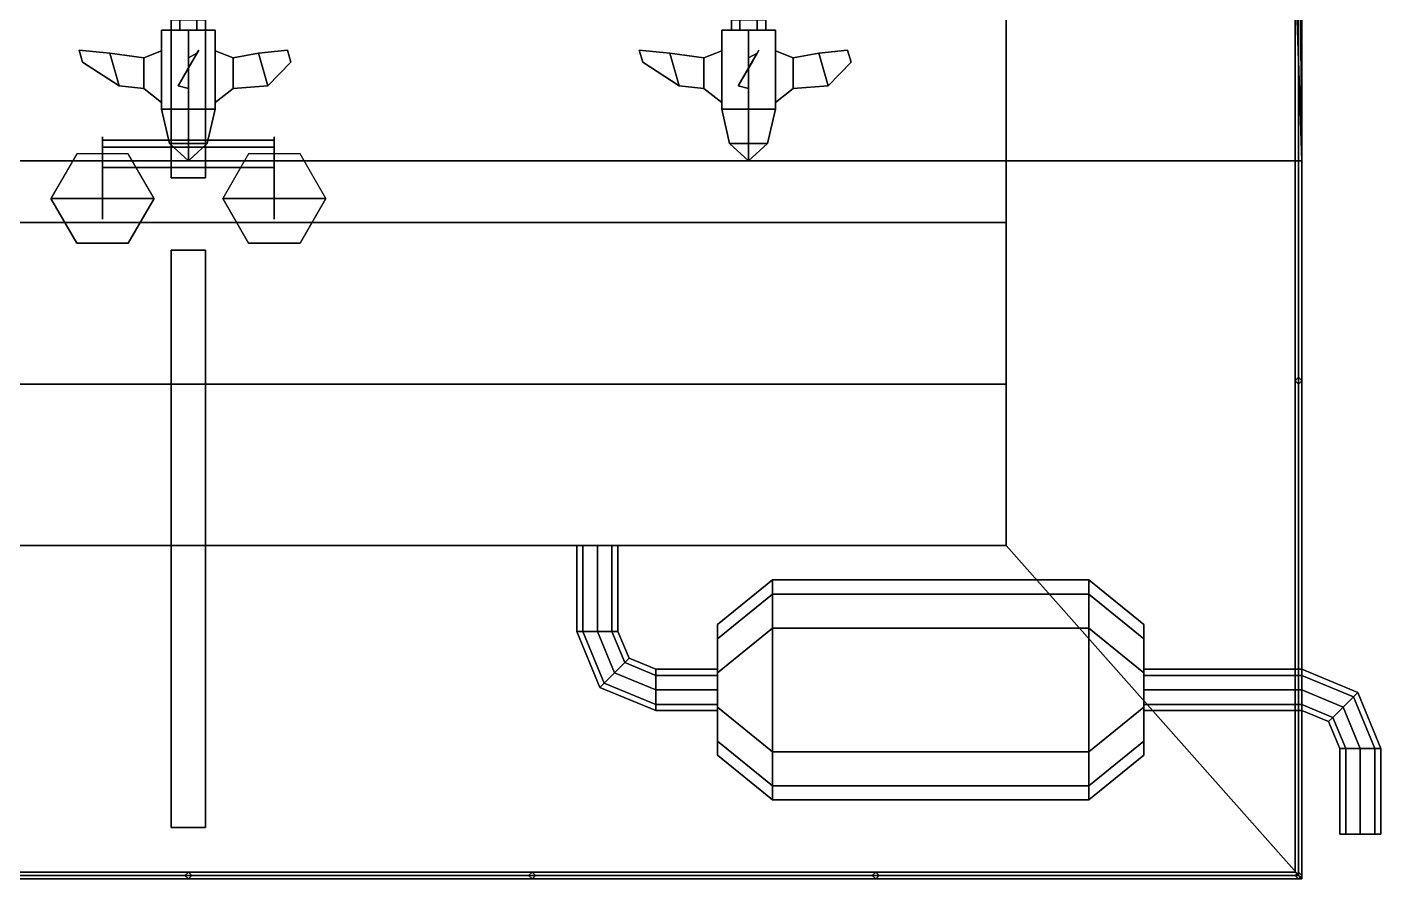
# Model space of a CAD drawing. Header units: millimetres. Extents: x -3.5 to 3.5, y -23.5 to 25.1.
# Drawn here: x -0.469 to 3.47, y -23.47 to -20.991 of the extents above; entities that cross this region are included whole.
import ezdxf

# ---------------------------------------------------------------- set-up
doc = ezdxf.new("R2010")
doc.units = ezdxf.units.MM
for name, color, linetype in [('prop', 1, 'Continuous'), ('railings', 6, 'Continuous'), ('superstructure', 3, 'Continuous'), ('turret', 2, 'Continuous')]:
    doc.layers.add(name, color=color, linetype=linetype)

msp = doc.modelspace()

# ---------------------------------------------------------------- linework, layer by layer
for points in [[(3.24, -23.47, 1.46), (3.24, 21.45, 1.46), (2.38, -9.68, 1.46), (2.38, -22.5, 1.46)], [(3.24, 21.45, 1.46), (3.24, -23.47, 1.46), (3.24, -23.47), (3.24, 20.5995)], [(3.24, 20.5995), (3.24, -21.38, -0.39), (3.24, -16.49, -1.19), (3.24, 12.85, -1.19)], [(3.24, -23.47), (3.24, -23.47), (3.24, -21.38, -0.39), (3.24, 20.5995)], [(3.24, -21.38, -0.39), (3.24, -21.38, -0.39), (3.24, -17.76, -1.07), (3.24, -16.49, -1.19)], [(3.12, -17.76, -1.19), (3.24, -21.38, -0.39), (-3.24, -21.38, -0.39), (-3.12, -17.76, -1.19)], [(3.21, -17.76, -1.16), (3.24, -21.38, -0.39), (3.24, -21.38, -0.39), (3.12, -17.76, -1.19)], [(3.24, -17.76, -1.07), (3.24, -21.38, -0.39), (3.24, -21.38, -0.39), (3.21, -17.76, -1.16)], [(3.24, -21.38, -0.39), (3.24, -23.47, -0.32), (-3.24, -23.47, -0.32), (-3.24, -21.38, -0.39)], [(3.24, -23.47), (3.24, -23.47), (3.24, -23.47, -0.32), (3.24, -21.38, -0.39)], [(-0.05, -21.64, -1.46), (-0.05, -23.32, -1.46), (-0.05, -23.32, -0.32), (-0.05, -21.64, -0.38)], [(0.05, -21.64, -1.46), (0.05, -23.32, -1.46), (-0.05, -23.32, -1.46), (-0.05, -21.64, -1.46)], [(0.05, -21.64, -0.38), (0.05, -21.64, -1.46), (-0.05, -21.64, -1.46), (-0.05, -21.64, -0.38)], [(0.05, -23.32, -0.32), (0.05, -23.32, -1.46), (0.05, -21.64, -1.46), (0.05, -21.64, -0.38)], [(-2.38, -22.5, 1.46), (-3.24, -23.47, 1.46), (3.24, -23.47, 1.46), (2.38, -22.5, 1.46)], [(1.13, -22.5, 1.6), (1.1476, -22.5, 1.5576), (1.1476, -22.75, 1.5576), (1.13, -22.75, 1.6)], [(1.1476, -22.5, 1.6424), (1.13, -22.5, 1.6), (1.13, -22.75, 1.6), (1.1476, -22.75, 1.6424)], [(1.1476, -22.5, 1.5576), (1.19, -22.5, 1.54), (1.19, -22.75, 1.54), (1.1476, -22.75, 1.5576)], [(1.19, -22.5, 1.66), (1.1476, -22.5, 1.6424), (1.1476, -22.75, 1.6424), (1.19, -22.75, 1.66)], [(1.19, -22.5, 1.54), (1.2324, -22.5, 1.5576), (1.2324, -22.75, 1.5576), (1.19, -22.75, 1.54)], [(1.2324, -22.5, 1.6424), (1.19, -22.5, 1.66), (1.19, -22.75, 1.66), (1.2324, -22.75, 1.6424)], [(1.2324, -22.5, 1.5576), (1.25, -22.5, 1.6), (1.25, -22.75, 1.6), (1.2324, -22.75, 1.5576)], [(1.25, -22.5, 1.6), (1.2324, -22.5, 1.6424), (1.2324, -22.75, 1.6424), (1.25, -22.75, 1.6)], [(1.7, -22.641, 1.699), (1.7, -22.6, 1.6), (1.54, -22.73, 1.6), (1.54, -22.771, 1.699)], [(1.7, -22.6, 1.6), (1.7, -22.641, 1.501), (1.54, -22.771, 1.501), (1.54, -22.73, 1.6)], [(1.7, -22.6, 1.6), (1.7, -22.641, 1.699), (2.62, -22.641, 1.699), (2.62, -22.6, 1.6)], [(1.7, -22.641, 1.501), (1.7, -22.6, 1.6), (2.62, -22.6, 1.6), (2.62, -22.641, 1.501)], [(2.62, -22.6, 1.6), (2.62, -22.641, 1.699), (2.78, -22.771, 1.699), (2.78, -22.73, 1.6)], [(2.62, -22.641, 1.501), (2.62, -22.6, 1.6), (2.78, -22.73, 1.6), (2.78, -22.771, 1.501)], [(1.7, -22.641, 1.501), (1.7, -22.74, 1.46), (1.54, -22.87, 1.46), (1.54, -22.771, 1.501)], [(1.7, -22.74, 1.74), (1.7, -22.641, 1.699), (1.54, -22.771, 1.699), (1.54, -22.87, 1.74)], [(1.7, -22.74, 1.46), (1.7, -22.641, 1.501), (2.62, -22.641, 1.501), (2.62, -22.74, 1.46)], [(1.7, -22.641, 1.699), (1.7, -22.74, 1.74), (2.62, -22.74, 1.74), (2.62, -22.641, 1.699)], [(2.62, -22.74, 1.46), (2.62, -22.641, 1.501), (2.78, -22.771, 1.501), (2.78, -22.87, 1.46)], [(2.62, -22.641, 1.699), (2.62, -22.74, 1.74), (2.78, -22.87, 1.74), (2.78, -22.771, 1.699)], [(1.54, -22.771, 1.699), (1.54, -22.73, 1.6), (1.54, -22.86, 1.6), (1.54, -22.8776, 1.6424)], [(1.54, -22.73, 1.6), (1.54, -22.771, 1.501), (1.54, -22.8776, 1.5576), (1.54, -22.86, 1.6)], [(2.78, -22.73, 1.6), (2.78, -22.771, 1.699), (2.78, -22.8776, 1.6424), (2.78, -22.86, 1.6)], [(2.78, -22.771, 1.501), (2.78, -22.73, 1.6), (2.78, -22.86, 1.6), (2.78, -22.8776, 1.5576)], [(1.1476, -22.75, 1.6424), (1.13, -22.75, 1.6), (1.1974, -22.9126, 1.6), (1.2098, -22.9002, 1.6424)], [(1.13, -22.75, 1.6), (1.1476, -22.75, 1.5576), (1.2098, -22.9002, 1.5576), (1.1974, -22.9126, 1.6)], [(1.19, -22.75, 1.66), (1.1476, -22.75, 1.6424), (1.2098, -22.9002, 1.6424), (1.2398, -22.8702, 1.66)], [(1.1476, -22.75, 1.5576), (1.19, -22.75, 1.54), (1.2398, -22.8702, 1.54), (1.2098, -22.9002, 1.5576)], [(1.2324, -22.75, 1.6424), (1.19, -22.75, 1.66), (1.2398, -22.8702, 1.66), (1.2698, -22.8402, 1.6424)], [(1.19, -22.75, 1.54), (1.2324, -22.75, 1.5576), (1.2698, -22.8402, 1.5576), (1.2398, -22.8702, 1.54)], [(1.25, -22.75, 1.6), (1.2324, -22.75, 1.6424), (1.2698, -22.8402, 1.6424), (1.2822, -22.8278, 1.6)], [(1.2324, -22.75, 1.5576), (1.25, -22.75, 1.6), (1.2822, -22.8278, 1.6), (1.2698, -22.8402, 1.5576)], [(1.7, -22.74, 1.46), (1.7, -23.1, 1.46), (1.54, -22.97, 1.46), (1.54, -22.87, 1.46)], [(1.7, -23.1, 1.74), (1.7, -22.74, 1.74), (1.54, -22.87, 1.74), (1.54, -22.97, 1.74)], [(1.7, -23.1, 1.46), (1.7, -22.74, 1.46), (2.62, -22.74, 1.46), (2.62, -23.1, 1.46)], [(1.7, -22.74, 1.74), (1.7, -23.1, 1.74), (2.62, -23.1, 1.74), (2.62, -22.74, 1.74)], [(2.62, -23.1, 1.46), (2.62, -22.74, 1.46), (2.78, -22.87, 1.46), (2.78, -22.97, 1.46)], [(2.62, -22.74, 1.74), (2.62, -23.1, 1.74), (2.78, -22.97, 1.74), (2.78, -22.87, 1.74)], [(1.54, -22.771, 1.501), (1.54, -22.87, 1.46), (1.54, -22.92, 1.54), (1.54, -22.8776, 1.5576)], [(1.54, -22.87, 1.74), (1.54, -22.771, 1.699), (1.54, -22.8776, 1.6424), (1.54, -22.92, 1.66)], [(2.78, -22.87, 1.46), (2.78, -22.771, 1.501), (2.78, -22.8776, 1.5576), (2.78, -22.92, 1.54)], [(2.78, -22.771, 1.699), (2.78, -22.87, 1.74), (2.78, -22.92, 1.66), (2.78, -22.8776, 1.6424)], [(1.2698, -22.8402, 1.6424), (1.2398, -22.8702, 1.66), (1.36, -22.92, 1.66), (1.36, -22.8776, 1.6424)], [(1.2398, -22.8702, 1.54), (1.2698, -22.8402, 1.5576), (1.36, -22.8776, 1.5576), (1.36, -22.92, 1.54)], [(1.2822, -22.8278, 1.6), (1.2698, -22.8402, 1.6424), (1.36, -22.8776, 1.6424), (1.36, -22.86, 1.6)], [(1.2698, -22.8402, 1.5576), (1.2822, -22.8278, 1.6), (1.36, -22.86, 1.6), (1.36, -22.8776, 1.5576)], [(1.2398, -22.8702, 1.66), (1.2098, -22.9002, 1.6424), (1.36, -22.9624, 1.6424), (1.36, -22.92, 1.66)], [(1.2098, -22.9002, 1.5576), (1.2398, -22.8702, 1.54), (1.36, -22.92, 1.54), (1.36, -22.9624, 1.5576)], [(1.36, -22.8776, 1.5576), (1.36, -22.86, 1.6), (1.54, -22.86, 1.6), (1.54, -22.8776, 1.5576)], [(1.36, -22.86, 1.6), (1.36, -22.8776, 1.6424), (1.54, -22.8776, 1.6424), (1.54, -22.86, 1.6)], [(1.36, -22.92, 1.54), (1.36, -22.8776, 1.5576), (1.54, -22.8776, 1.5576), (1.54, -22.92, 1.54)], [(1.36, -22.8776, 1.6424), (1.36, -22.92, 1.66), (1.54, -22.92, 1.66), (1.54, -22.8776, 1.6424)], [(1.54, -22.87, 1.46), (1.54, -22.97, 1.46), (1.54, -22.92, 1.54)], [(1.54, -22.97, 1.74), (1.54, -22.87, 1.74), (1.54, -22.92, 1.66)], [(3.24, -22.86, 1.6), (3.24, -22.8776, 1.5576), (2.78, -22.8776, 1.5576), (2.78, -22.86, 1.6)], [(3.24, -22.8776, 1.6424), (3.24, -22.86, 1.6), (2.78, -22.86, 1.6), (2.78, -22.8776, 1.6424)], [(2.78, -22.97, 1.46), (2.78, -22.87, 1.46), (2.78, -22.92, 1.54)], [(2.78, -22.87, 1.74), (2.78, -22.97, 1.74), (2.78, -22.92, 1.66)], [(3.24, -22.8776, 1.5576), (3.24, -22.92, 1.54), (2.78, -22.92, 1.54), (2.78, -22.8776, 1.5576)], [(3.24, -22.92, 1.66), (3.24, -22.8776, 1.6424), (2.78, -22.8776, 1.6424), (2.78, -22.92, 1.66)], [(3.3902, -22.9398, 1.6424), (3.4026, -22.9274, 1.6), (3.24, -22.86, 1.6), (3.24, -22.8776, 1.6424)], [(3.4026, -22.9274, 1.6), (3.3902, -22.9398, 1.5576), (3.24, -22.8776, 1.5576), (3.24, -22.86, 1.6)], [(3.3602, -22.9698, 1.66), (3.3902, -22.9398, 1.6424), (3.24, -22.8776, 1.6424), (3.24, -22.92, 1.66)], [(3.3902, -22.9398, 1.5576), (3.3602, -22.9698, 1.54), (3.24, -22.92, 1.54), (3.24, -22.8776, 1.5576)], [(1.2098, -22.9002, 1.6424), (1.1974, -22.9126, 1.6), (1.36, -22.98, 1.6), (1.36, -22.9624, 1.6424)], [(1.1974, -22.9126, 1.6), (1.2098, -22.9002, 1.5576), (1.36, -22.9624, 1.5576), (1.36, -22.98, 1.6)], [(1.36, -22.9624, 1.5576), (1.36, -22.92, 1.54), (1.54, -22.92, 1.54), (1.54, -22.9624, 1.5576)], [(1.36, -22.92, 1.66), (1.36, -22.9624, 1.6424), (1.54, -22.9624, 1.6424), (1.54, -22.92, 1.66)], [(1.54, -22.97, 1.46), (1.54, -23.069, 1.501), (1.54, -22.9624, 1.5576), (1.54, -22.92, 1.54)], [(1.54, -23.069, 1.699), (1.54, -22.97, 1.74), (1.54, -22.92, 1.66), (1.54, -22.9624, 1.6424)], [(2.78, -23.069, 1.501), (2.78, -22.97, 1.46), (2.78, -22.92, 1.54), (2.78, -22.9624, 1.5576)], [(2.78, -22.97, 1.74), (2.78, -23.069, 1.699), (2.78, -22.9624, 1.6424), (2.78, -22.92, 1.66)], [(3.24, -22.92, 1.54), (3.24, -22.9624, 1.5576), (2.78, -22.9624, 1.5576), (2.78, -22.92, 1.54)], [(3.24, -22.9624, 1.6424), (3.24, -22.92, 1.66), (2.78, -22.92, 1.66), (2.78, -22.9624, 1.6424)], [(3.3302, -22.9998, 1.6424), (3.3602, -22.9698, 1.66), (3.24, -22.92, 1.66), (3.24, -22.9624, 1.6424)], [(3.3602, -22.9698, 1.54), (3.3302, -22.9998, 1.5576), (3.24, -22.9624, 1.5576), (3.24, -22.92, 1.54)], [(1.36, -22.9624, 1.6424), (1.36, -22.98, 1.6), (1.54, -22.98, 1.6), (1.54, -22.9624, 1.6424)], [(1.36, -22.98, 1.6), (1.36, -22.9624, 1.5576), (1.54, -22.9624, 1.5576), (1.54, -22.98, 1.6)], [(1.54, -23.11, 1.6), (1.54, -23.069, 1.699), (1.54, -22.9624, 1.6424), (1.54, -22.98, 1.6)], [(1.54, -23.069, 1.501), (1.54, -23.11, 1.6), (1.54, -22.98, 1.6), (1.54, -22.9624, 1.5576)], [(2.78, -23.069, 1.699), (2.78, -23.11, 1.6), (2.78, -22.98, 1.6), (2.78, -22.9624, 1.6424)], [(2.78, -23.11, 1.6), (2.78, -23.069, 1.501), (2.78, -22.9624, 1.5576), (2.78, -22.98, 1.6)], [(3.24, -22.98, 1.6), (3.24, -22.9624, 1.6424), (2.78, -22.9624, 1.6424), (2.78, -22.98, 1.6)], [(3.24, -22.9624, 1.5576), (3.24, -22.98, 1.6), (2.78, -22.98, 1.6), (2.78, -22.9624, 1.5576)], [(3.3178, -23.0122, 1.6), (3.3302, -22.9998, 1.6424), (3.24, -22.9624, 1.6424), (3.24, -22.98, 1.6)], [(3.3302, -22.9998, 1.5576), (3.3178, -23.0122, 1.6), (3.24, -22.98, 1.6), (3.24, -22.9624, 1.5576)], [(3.41, -23.09, 1.66), (3.4524, -23.09, 1.6424), (3.3902, -22.9398, 1.6424), (3.3602, -22.9698, 1.66)], [(3.4524, -23.09, 1.5576), (3.41, -23.09, 1.54), (3.3602, -22.9698, 1.54), (3.3902, -22.9398, 1.5576)], [(3.4524, -23.09, 1.6424), (3.47, -23.09, 1.6), (3.4026, -22.9274, 1.6), (3.3902, -22.9398, 1.6424)], [(3.47, -23.09, 1.6), (3.4524, -23.09, 1.5576), (3.3902, -22.9398, 1.5576), (3.4026, -22.9274, 1.6)], [(1.7, -23.1, 1.46), (1.7, -23.199, 1.501), (1.54, -23.069, 1.501), (1.54, -22.97, 1.46)], [(1.7, -23.199, 1.699), (1.7, -23.1, 1.74), (1.54, -22.97, 1.74), (1.54, -23.069, 1.699)], [(2.62, -23.199, 1.501), (2.62, -23.1, 1.46), (2.78, -22.97, 1.46), (2.78, -23.069, 1.501)], [(2.62, -23.1, 1.74), (2.62, -23.199, 1.699), (2.78, -23.069, 1.699), (2.78, -22.97, 1.74)], [(3.35, -23.09, 1.6), (3.3676, -23.09, 1.6424), (3.3302, -22.9998, 1.6424), (3.3178, -23.0122, 1.6)], [(3.3676, -23.09, 1.5576), (3.35, -23.09, 1.6), (3.3178, -23.0122, 1.6), (3.3302, -22.9998, 1.5576)], [(3.3676, -23.09, 1.6424), (3.41, -23.09, 1.66), (3.3602, -22.9698, 1.66), (3.3302, -22.9998, 1.6424)], [(3.41, -23.09, 1.54), (3.3676, -23.09, 1.5576), (3.3302, -22.9998, 1.5576), (3.3602, -22.9698, 1.54)], [(1.7, -23.24, 1.6), (1.7, -23.199, 1.699), (1.54, -23.069, 1.699), (1.54, -23.11, 1.6)], [(1.7, -23.199, 1.501), (1.7, -23.24, 1.6), (1.54, -23.11, 1.6), (1.54, -23.069, 1.501)], [(2.62, -23.199, 1.699), (2.62, -23.24, 1.6), (2.78, -23.11, 1.6), (2.78, -23.069, 1.699)], [(2.62, -23.24, 1.6), (2.62, -23.199, 1.501), (2.78, -23.069, 1.501), (2.78, -23.11, 1.6)], [(1.7, -23.199, 1.501), (1.7, -23.1, 1.46), (2.62, -23.1, 1.46), (2.62, -23.199, 1.501)], [(1.7, -23.1, 1.74), (1.7, -23.199, 1.699), (2.62, -23.199, 1.699), (2.62, -23.1, 1.74)], [(3.3676, -23.34, 1.5576), (3.35, -23.34, 1.6), (3.35, -23.09, 1.6), (3.3676, -23.09, 1.5576)], [(3.35, -23.34, 1.6), (3.3676, -23.34, 1.6424), (3.3676, -23.09, 1.6424), (3.35, -23.09, 1.6)], [(3.41, -23.34, 1.54), (3.3676, -23.34, 1.5576), (3.3676, -23.09, 1.5576), (3.41, -23.09, 1.54)], [(3.3676, -23.34, 1.6424), (3.41, -23.34, 1.66), (3.41, -23.09, 1.66), (3.3676, -23.09, 1.6424)], [(3.4524, -23.34, 1.5576), (3.41, -23.34, 1.54), (3.41, -23.09, 1.54), (3.4524, -23.09, 1.5576)], [(3.41, -23.34, 1.66), (3.4524, -23.34, 1.6424), (3.4524, -23.09, 1.6424), (3.41, -23.09, 1.66)], [(3.47, -23.34, 1.6), (3.4524, -23.34, 1.5576), (3.4524, -23.09, 1.5576), (3.47, -23.09, 1.6)], [(3.4524, -23.34, 1.6424), (3.47, -23.34, 1.6), (3.47, -23.09, 1.6), (3.4524, -23.09, 1.6424)], [(1.7, -23.199, 1.699), (1.7, -23.24, 1.6), (2.62, -23.24, 1.6), (2.62, -23.199, 1.699)], [(1.7, -23.24, 1.6), (1.7, -23.199, 1.501), (2.62, -23.199, 1.501), (2.62, -23.24, 1.6)], [(-0.05, -23.32, -0.32), (-0.05, -23.32, -1.46), (0.05, -23.32, -1.46), (0.05, -23.32, -0.32)], [(3.41, -23.34, 1.66), (3.3676, -23.34, 1.6424), (3.35, -23.34, 1.6), (3.4524, -23.34, 1.6424)], [(3.4524, -23.34, 1.6424), (3.35, -23.34, 1.6), (3.3676, -23.34, 1.5576), (3.47, -23.34, 1.6)], [(3.47, -23.34, 1.6), (3.3676, -23.34, 1.5576), (3.41, -23.34, 1.54), (3.4524, -23.34, 1.5576)], [(-3.24, -23.47), (3.24, -23.47), (3.24, -23.47, 1.46), (-3.24, -23.47, 1.46)], [(3.24, -23.47, -0.32), (3.24, -23.47), (-3.24, -23.47), (-3.24, -23.47, -0.32)]]:
    msp.add_3dface(points)
at = {"layer": 'prop'}
for points in [[(-0.05, -21, -1.18), (-0.025, -21, -1.1367), (-0.025, -20.97, -1.1367), (-0.05, -20.97, -1.18)], [(-0.025, -21, -1.2233), (-0.05, -21, -1.18), (-0.05, -20.97, -1.18), (-0.025, -20.97, -1.2233)], [(-0.025, -21, -1.1367), (0.025, -21, -1.1367), (0.025, -20.97, -1.1367), (-0.025, -20.97, -1.1367)], [(0.025, -21, -1.2233), (-0.025, -21, -1.2233), (-0.025, -20.97, -1.2233), (0.025, -20.97, -1.2233)], [(0.025, -21, -1.1367), (0.05, -21, -1.18), (0.05, -20.97, -1.18), (0.025, -20.97, -1.1367)], [(0.05, -21, -1.18), (0.025, -21, -1.2233), (0.025, -20.97, -1.2233), (0.05, -20.97, -1.18)], [(1.605, -21, -1.2233), (1.58, -21, -1.18), (1.58, -20.97, -1.18), (1.605, -20.97, -1.2233)], [(1.58, -21, -1.18), (1.605, -21, -1.1367), (1.605, -20.97, -1.1367), (1.58, -20.97, -1.18)], [(1.655, -21, -1.2233), (1.605, -21, -1.2233), (1.605, -20.97, -1.2233), (1.655, -20.97, -1.2233)], [(1.605, -21, -1.1367), (1.655, -21, -1.1367), (1.655, -20.97, -1.1367), (1.605, -20.97, -1.1367)], [(1.68, -21, -1.18), (1.655, -21, -1.2233), (1.655, -20.97, -1.2233), (1.68, -20.97, -1.18)], [(1.655, -21, -1.1367), (1.68, -21, -1.18), (1.68, -20.97, -1.18), (1.655, -20.97, -1.1367)], [(-0.0779, -21.23, -1.135), (0, -21.23, -1.09), (0, -21, -1.09), (-0.0779, -21, -1.135)], [(-0.0779, -21.23, -1.225), (-0.0779, -21.23, -1.135), (-0.0779, -21, -1.135), (-0.0779, -21, -1.225)], [(0, -21.23, -1.27), (-0.0779, -21.23, -1.225), (-0.0779, -21, -1.225), (0, -21, -1.27)], [(0.0779, -21.23, -1.225), (0, -21.23, -1.27), (0, -21, -1.27), (0.0779, -21, -1.225)], [(0, -21.23, -1.09), (0.0779, -21.23, -1.135), (0.0779, -21, -1.135), (0, -21, -1.09)], [(0.0779, -21.23, -1.135), (0.0779, -21.23, -1.225), (0.0779, -21, -1.225), (0.0779, -21, -1.135)], [(1.63, -21.23, -1.27), (1.5521, -21.23, -1.225), (1.5521, -21, -1.225), (1.63, -21, -1.27)], [(1.5521, -21.23, -1.135), (1.63, -21.23, -1.09), (1.63, -21, -1.09), (1.5521, -21, -1.135)], [(1.5521, -21.23, -1.225), (1.5521, -21.23, -1.135), (1.5521, -21, -1.135), (1.5521, -21, -1.225)], [(1.7079, -21.23, -1.225), (1.63, -21.23, -1.27), (1.63, -21, -1.27), (1.7079, -21, -1.225)], [(1.63, -21.23, -1.09), (1.7079, -21.23, -1.135), (1.7079, -21, -1.135), (1.63, -21, -1.09)], [(1.7079, -21.23, -1.135), (1.7079, -21.23, -1.225), (1.7079, -21, -1.225), (1.7079, -21, -1.135)], [(-0.2015, -21.162, -1.331), (-0.229, -21.0667, -1.2833), (-0.3181, -21.058, -1.329), (-0.3081, -21.0927, -1.3463)], [(-0.3081, -21.0927, -1.3463), (-0.3181, -21.058, -1.329), (-0.229, -21.0667, -1.2833), (-0.2015, -21.162, -1.331)], [(-0.2015, -21.162, -1.331), (-0.229, -21.0667, -1.2833), (-0.1299, -21.08, -1.255), (-0.1299, -21.17, -1.255)], [(-0.1299, -21.17, -1.255), (-0.1299, -21.08, -1.255), (-0.229, -21.0667, -1.2833), (-0.2015, -21.162, -1.331)], [(-0.0779, -21.21, -1.225), (-0.0779, -21.06, -1.225), (-0.1299, -21.08, -1.255), (-0.1299, -21.17, -1.255)], [(-0.1299, -21.17, -1.255), (-0.1299, -21.08, -1.255), (-0.0779, -21.06, -1.225), (-0.0779, -21.21, -1.225)], [(-0.03, -21.162, -0.93), (0.025, -21.0667, -0.93), (0.03, -21.058, -0.83), (0.01, -21.0927, -0.83)], [(0.01, -21.0927, -0.83), (0.03, -21.058, -0.83), (0.025, -21.0667, -0.93), (-0.03, -21.162, -0.93)], [(-0.03, -21.162, -0.93), (0.025, -21.0667, -0.93), (0, -21.08, -1.03), (0, -21.17, -1.03)], [(0, -21.17, -1.03), (0, -21.08, -1.03), (0.025, -21.0667, -0.93), (-0.03, -21.162, -0.93)], [(0, -21.21, -1.09), (0, -21.06, -1.09), (0, -21.08, -1.03), (0, -21.17, -1.03)], [(0, -21.17, -1.03), (0, -21.08, -1.03), (0, -21.06, -1.09), (0, -21.21, -1.09)], [(0.0779, -21.21, -1.225), (0.0779, -21.06, -1.225), (0.1299, -21.08, -1.255), (0.1299, -21.17, -1.255)], [(0.1299, -21.17, -1.255), (0.1299, -21.08, -1.255), (0.0779, -21.06, -1.225), (0.0779, -21.21, -1.225)], [(0.2315, -21.162, -1.279), (0.204, -21.0667, -1.3267), (0.1299, -21.08, -1.255), (0.1299, -21.17, -1.255)], [(0.1299, -21.17, -1.255), (0.1299, -21.08, -1.255), (0.204, -21.0667, -1.3267), (0.2315, -21.162, -1.279)], [(0.2315, -21.162, -1.279), (0.204, -21.0667, -1.3267), (0.2881, -21.058, -1.381), (0.2981, -21.0927, -1.3637)], [(0.2981, -21.0927, -1.3637), (0.2881, -21.058, -1.381), (0.204, -21.0667, -1.3267), (0.2315, -21.162, -1.279)], [(1.3219, -21.0927, -1.3463), (1.3119, -21.058, -1.329), (1.401, -21.0667, -1.2833), (1.4285, -21.162, -1.331)], [(1.4285, -21.162, -1.331), (1.401, -21.0667, -1.2833), (1.3119, -21.058, -1.329), (1.3219, -21.0927, -1.3463)], [(1.5001, -21.17, -1.255), (1.5001, -21.08, -1.255), (1.401, -21.0667, -1.2833), (1.4285, -21.162, -1.331)], [(1.4285, -21.162, -1.331), (1.401, -21.0667, -1.2833), (1.5001, -21.08, -1.255), (1.5001, -21.17, -1.255)], [(1.5001, -21.17, -1.255), (1.5001, -21.08, -1.255), (1.5521, -21.06, -1.225), (1.5521, -21.21, -1.225)], [(1.5521, -21.21, -1.225), (1.5521, -21.06, -1.225), (1.5001, -21.08, -1.255), (1.5001, -21.17, -1.255)], [(1.64, -21.0927, -0.83), (1.66, -21.058, -0.83), (1.655, -21.0667, -0.93), (1.6, -21.162, -0.93)], [(1.6, -21.162, -0.93), (1.655, -21.0667, -0.93), (1.66, -21.058, -0.83), (1.64, -21.0927, -0.83)], [(1.63, -21.17, -1.03), (1.63, -21.08, -1.03), (1.655, -21.0667, -0.93), (1.6, -21.162, -0.93)], [(1.6, -21.162, -0.93), (1.655, -21.0667, -0.93), (1.63, -21.08, -1.03), (1.63, -21.17, -1.03)], [(1.63, -21.17, -1.03), (1.63, -21.08, -1.03), (1.63, -21.06, -1.09), (1.63, -21.21, -1.09)], [(1.63, -21.21, -1.09), (1.63, -21.06, -1.09), (1.63, -21.08, -1.03), (1.63, -21.17, -1.03)], [(1.7599, -21.17, -1.255), (1.7599, -21.08, -1.255), (1.7079, -21.06, -1.225), (1.7079, -21.21, -1.225)], [(1.7079, -21.21, -1.225), (1.7079, -21.06, -1.225), (1.7599, -21.08, -1.255), (1.7599, -21.17, -1.255)], [(1.7599, -21.17, -1.255), (1.7599, -21.08, -1.255), (1.834, -21.0667, -1.3267), (1.8615, -21.162, -1.279)], [(1.8615, -21.162, -1.279), (1.834, -21.0667, -1.3267), (1.7599, -21.08, -1.255), (1.7599, -21.17, -1.255)], [(1.9281, -21.0927, -1.3637), (1.9181, -21.058, -1.381), (1.834, -21.0667, -1.3267), (1.8615, -21.162, -1.279)], [(1.8615, -21.162, -1.279), (1.834, -21.0667, -1.3267), (1.9181, -21.058, -1.381), (1.9281, -21.0927, -1.3637)], [(-0.0551, -21.33, -1.2118), (-0.0779, -21.23, -1.225), (0, -21.23, -1.27), (0, -21.33, -1.2436)], [(-0.0551, -21.33, -1.1482), (-0.0779, -21.23, -1.135), (-0.0779, -21.23, -1.225), (-0.0551, -21.33, -1.2118)], [(0, -21.33, -1.1164), (0, -21.23, -1.09), (-0.0779, -21.23, -1.135), (-0.0551, -21.33, -1.1482)], [(0.0551, -21.33, -1.1482), (0.0779, -21.23, -1.135), (0, -21.23, -1.09), (0, -21.33, -1.1164)], [(0, -21.33, -1.2436), (0, -21.23, -1.27), (0.0779, -21.23, -1.225), (0.0551, -21.33, -1.2118)], [(0.0551, -21.33, -1.2118), (0.0779, -21.23, -1.225), (0.0779, -21.23, -1.135), (0.0551, -21.33, -1.1482)], [(1.5749, -21.33, -1.2118), (1.5521, -21.23, -1.225), (1.63, -21.23, -1.27), (1.63, -21.33, -1.2436)], [(1.63, -21.33, -1.1164), (1.63, -21.23, -1.09), (1.5521, -21.23, -1.135), (1.5749, -21.33, -1.1482)], [(1.5749, -21.33, -1.1482), (1.5521, -21.23, -1.135), (1.5521, -21.23, -1.225), (1.5749, -21.33, -1.2118)], [(1.63, -21.33, -1.2436), (1.63, -21.23, -1.27), (1.7079, -21.23, -1.225), (1.6851, -21.33, -1.2118)], [(1.6851, -21.33, -1.1482), (1.7079, -21.23, -1.135), (1.63, -21.23, -1.09), (1.63, -21.33, -1.1164)], [(1.6851, -21.33, -1.2118), (1.7079, -21.23, -1.225), (1.7079, -21.23, -1.135), (1.6851, -21.33, -1.1482)], [(0, -21.38, -1.18), (-0.0551, -21.33, -1.2118), (0, -21.33, -1.2436), (0, -21.38, -1.18)], [(0, -21.38, -1.18), (-0.0551, -21.33, -1.1482), (-0.0551, -21.33, -1.2118), (0, -21.38, -1.18)], [(0, -21.38, -1.18), (0, -21.33, -1.1164), (-0.0551, -21.33, -1.1482), (0, -21.38, -1.18)], [(0, -21.38, -1.18), (0.0551, -21.33, -1.1482), (0, -21.33, -1.1164), (0, -21.38, -1.18)], [(0, -21.38, -1.18), (0.0551, -21.33, -1.2118), (0.0551, -21.33, -1.1482), (0, -21.38, -1.18)], [(0, -21.38, -1.18), (0, -21.33, -1.2436), (0.0551, -21.33, -1.2118), (0, -21.38, -1.18)], [(1.63, -21.38, -1.18), (1.63, -21.33, -1.1164), (1.5749, -21.33, -1.1482), (1.63, -21.38, -1.18)], [(1.63, -21.38, -1.18), (1.5749, -21.33, -1.1482), (1.5749, -21.33, -1.2118), (1.63, -21.38, -1.18)], [(1.63, -21.38, -1.18), (1.5749, -21.33, -1.2118), (1.63, -21.33, -1.2436), (1.63, -21.38, -1.18)], [(1.63, -21.38, -1.18), (1.63, -21.33, -1.2436), (1.6851, -21.33, -1.2118), (1.63, -21.38, -1.18)], [(1.63, -21.38, -1.18), (1.6851, -21.33, -1.2118), (1.6851, -21.33, -1.1482), (1.63, -21.38, -1.18)], [(1.63, -21.38, -1.18), (1.6851, -21.33, -1.1482), (1.63, -21.33, -1.1164), (1.63, -21.38, -1.18)]]:
    msp.add_3dface(points, dxfattribs=at)
at = {"layer": 'railings'}
for points in [[(3.22, -23.45, 2.35), (3.23, -23.46, 2.36), (3.23, 21.45, 2.36), (3.22, 21.45, 2.35)], [(3.23, -23.46, 2.34), (3.22, -23.45, 2.35), (3.22, 21.45, 2.35), (3.23, 21.45, 2.34)], [(3.22, -23.45, 1.94), (3.23, -23.46, 1.95), (3.23, 21.45, 1.95), (3.22, 21.45, 1.94)], [(3.23, -23.46, 1.93), (3.22, -23.45, 1.94), (3.22, 21.45, 1.94), (3.23, 21.45, 1.93)], [(3.23, -23.46, 2.36), (3.24, -23.47, 2.35), (3.24, 21.45, 2.35), (3.23, 21.45, 2.36)], [(3.24, -23.47, 2.35), (3.23, -23.46, 2.34), (3.23, 21.45, 2.34), (3.24, 21.45, 2.35)], [(3.23, -23.46, 1.95), (3.24, -23.47, 1.94), (3.24, 21.45, 1.94), (3.23, 21.45, 1.95)], [(3.24, -23.47, 1.94), (3.23, -23.46, 1.93), (3.23, 21.45, 1.93), (3.24, 21.45, 1.94)], [(3.22, -22.02, 2.35), (3.23, -22.01, 2.34), (3.23, -22.01, 1.46), (3.22, -22.02, 1.46)], [(3.23, -22.03, 2.34), (3.22, -22.02, 2.35), (3.22, -22.02, 1.46), (3.23, -22.03, 1.46)], [(3.23, -22.01, 2.34), (3.24, -22.02, 2.35), (3.24, -22.02, 1.46), (3.23, -22.01, 1.46)], [(3.24, -22.02, 2.35), (3.23, -22.03, 2.34), (3.23, -22.03, 1.46), (3.24, -22.02, 1.46)], [(3.23, -23.46, 2.34), (3.24, -23.47, 2.35), (-3.24, -23.47, 2.35), (-3.23, -23.46, 2.34)], [(3.24, -23.47, 2.35), (3.23, -23.46, 2.36), (-3.23, -23.46, 2.36), (-3.24, -23.47, 2.35)], [(3.24, -23.47, 1.94), (3.23, -23.46, 1.95), (-3.23, -23.46, 1.95), (-3.24, -23.47, 1.94)], [(3.23, -23.46, 1.93), (3.24, -23.47, 1.94), (-3.24, -23.47, 1.94), (-3.23, -23.46, 1.93)], [(3.23, -23.46, 2.36), (3.22, -23.45, 2.35), (-3.22, -23.45, 2.35), (-3.23, -23.46, 2.36)], [(3.22, -23.45, 2.35), (3.23, -23.46, 2.34), (-3.23, -23.46, 2.34), (-3.22, -23.45, 2.35)], [(3.23, -23.46, 1.95), (3.22, -23.45, 1.94), (-3.22, -23.45, 1.94), (-3.23, -23.46, 1.95)], [(3.22, -23.45, 1.94), (3.23, -23.46, 1.93), (-3.23, -23.46, 1.93), (-3.22, -23.45, 1.94)], [(0, -23.45, 1.46), (-0.01, -23.46, 1.46), (-0.01, -23.46, 2.35), (0, -23.45, 2.34)], [(-0.01, -23.46, 1.46), (0, -23.47, 1.46), (0, -23.47, 2.34), (-0.01, -23.46, 2.35)], [(0.01, -23.46, 1.46), (0, -23.45, 1.46), (0, -23.45, 2.34), (0.01, -23.46, 2.35)], [(0, -23.47, 1.46), (0.01, -23.46, 1.46), (0.01, -23.46, 2.35), (0, -23.47, 2.34)], [(1, -23.45, 1.46), (0.99, -23.46, 1.46), (0.99, -23.46, 2.35), (1, -23.45, 2.34)], [(0.99, -23.46, 1.46), (1, -23.47, 1.46), (1, -23.47, 2.34), (0.99, -23.46, 2.35)], [(1.01, -23.46, 1.46), (1, -23.45, 1.46), (1, -23.45, 2.34), (1.01, -23.46, 2.35)], [(1, -23.47, 1.46), (1.01, -23.46, 1.46), (1.01, -23.46, 2.35), (1, -23.47, 2.34)], [(2, -23.45, 1.46), (1.99, -23.46, 1.46), (1.99, -23.46, 2.35), (2, -23.45, 2.34)], [(1.99, -23.46, 1.46), (2, -23.47, 1.46), (2, -23.47, 2.34), (1.99, -23.46, 2.35)], [(2.01, -23.46, 1.46), (2, -23.45, 1.46), (2, -23.45, 2.34), (2.01, -23.46, 2.35)], [(2, -23.47, 1.46), (2.01, -23.46, 1.46), (2.01, -23.46, 2.35), (2, -23.47, 2.34)], [(3.22, -23.46, 2.35), (3.23, -23.45, 2.34), (3.23, -23.45, 1.46), (3.22, -23.46, 1.46)], [(3.23, -23.47, 2.34), (3.22, -23.46, 2.35), (3.22, -23.46, 1.46), (3.23, -23.47, 1.46)], [(3.23, -23.45, 2.34), (3.24, -23.46, 2.35), (3.24, -23.46, 1.46), (3.23, -23.45, 1.46)], [(3.24, -23.46, 2.35), (3.23, -23.47, 2.34), (3.23, -23.47, 1.46), (3.24, -23.46, 1.46)]]:
    msp.add_3dface(points, dxfattribs=at)
at = {"layer": 'superstructure'}
for points in [[(2.38, -21.56, 1.92), (2.38, -22.03, 1.67), (2.38, -9.68, 1.46), (2.38, -17.99, 1.92)], [(2.38, -22.5, 1.67), (2.38, -22.5, 1.46), (2.38, -9.68, 1.46), (2.38, -22.03, 1.67)], [(-2.38, -19.72, 1.92), (-2.38, -21.56, 1.92), (2.38, -21.56, 1.92), (2.38, -19.72, 1.92)], [(-2.38, -21.56, 1.92), (-2.38, -22.03, 1.67), (2.38, -22.03, 1.67), (2.38, -21.56, 1.92)], [(-2.38, -22.03, 1.67), (-2.38, -22.5, 1.67), (2.38, -22.5, 1.67), (2.38, -22.03, 1.67)], [(-2.38, -22.5, 1.67), (-2.38, -22.5, 1.46), (2.38, -22.5, 1.46), (2.38, -22.5, 1.67)]]:
    msp.add_3dface(points, dxfattribs=at)
at = {"layer": 'turret'}
for points in [[(-0.05, -20.81, 2.3), (-0.05, -21.43, 2.32), (-0.05, -21.43, 2.4), (-0.05, -20.8, 2.4)], [(-0.05, -20.8, 2.4), (-0.05, -21.43, 2.4), (0.05, -21.43, 2.4), (0.05, -20.8, 2.4)], [(0.05, -21.43, 2.4), (0.05, -21.43, 2.32), (0.05, -20.81, 2.3), (0.05, -20.8, 2.4)], [(0.05, -20.81, 2.3), (0.05, -21.43, 2.32), (-0.05, -21.43, 2.32), (-0.05, -20.81, 2.3)], [(-0.25, -21.31, 2.43), (-0.25, -21.42, 2.43), (-0.25, -21.39, 2.32), (-0.25, -21.32, 2.32)], [(-0.25, -21.45, 2.46), (-0.25, -21.55, 2.46), (-0.25, -21.42, 2.43), (-0.25, -21.31, 2.43)], [(0.25, -21.31, 2.43), (0.25, -21.42, 2.43), (0.25, -21.39, 2.32), (0.25, -21.32, 2.32)], [(0.25, -21.45, 2.46), (0.25, -21.55, 2.46), (0.25, -21.42, 2.43), (0.25, -21.31, 2.43)], [(0.25, -21.34, 2.3946), (0.25, -21.32, 2.36), (-0.25, -21.32, 2.36), (-0.25, -21.34, 2.3946)], [(0.25, -21.32, 2.36), (0.25, -21.34, 2.3254), (-0.25, -21.34, 2.3254), (-0.25, -21.32, 2.36)], [(0.25, -21.34, 2.3254), (0.25, -21.38, 2.3254), (-0.25, -21.38, 2.3254), (-0.25, -21.34, 2.3254)], [(0.25, -21.38, 2.3946), (0.25, -21.34, 2.3946), (-0.25, -21.34, 2.3946), (-0.25, -21.38, 2.3946)], [(-0.175, -21.3601, 2.46), (-0.325, -21.3601, 2.46), (-0.4, -21.49, 2.46), (-0.1, -21.49, 2.46)], [(0.25, -21.4, 2.36), (0.25, -21.38, 2.3946), (-0.25, -21.38, 2.3946), (-0.25, -21.4, 2.36)], [(0.25, -21.38, 2.3254), (0.25, -21.4, 2.36), (-0.25, -21.4, 2.36), (-0.25, -21.38, 2.3254)], [(0.325, -21.3601, 2.46), (0.175, -21.3601, 2.46), (0.1, -21.49, 2.46), (0.4, -21.49, 2.46)], [(-0.05, -21.43, 2.4), (-0.05, -21.43, 2.32), (0.05, -21.43, 2.32), (0.05, -21.43, 2.4)], [(-0.4, -21.49, 2.59), (-0.325, -21.6199, 2.59), (-0.325, -21.6199, 2.79), (-0.4, -21.49, 2.79)], [(-0.1, -21.49, 2.46), (-0.4, -21.49, 2.46), (-0.325, -21.6199, 2.46), (-0.175, -21.6199, 2.46)], [(-0.175, -21.6199, 2.59), (-0.1, -21.49, 2.59), (-0.1, -21.49, 2.79), (-0.175, -21.6199, 2.79)], [(0.1, -21.49, 2.59), (0.175, -21.6199, 2.59), (0.175, -21.6199, 2.79), (0.1, -21.49, 2.79)], [(0.4, -21.49, 2.46), (0.1, -21.49, 2.46), (0.175, -21.6199, 2.46), (0.325, -21.6199, 2.46)], [(0.325, -21.6199, 2.59), (0.4, -21.49, 2.59), (0.4, -21.49, 2.79), (0.325, -21.6199, 2.79)], [(-0.325, -21.6199, 2.59), (-0.175, -21.6199, 2.59), (-0.175, -21.6199, 2.79), (-0.325, -21.6199, 2.79)], [(-0.175, -21.6199, 2.46), (-0.325, -21.6199, 2.46), (-0.325, -21.6199, 2.59), (-0.175, -21.6199, 2.59)], [(0.175, -21.6199, 2.59), (0.325, -21.6199, 2.59), (0.325, -21.6199, 2.79), (0.175, -21.6199, 2.79)], [(0.325, -21.6199, 2.46), (0.175, -21.6199, 2.46), (0.175, -21.6199, 2.59), (0.325, -21.6199, 2.59)]]:
    msp.add_3dface(points, dxfattribs=at)

doc.saveas('drawing.dxf')
